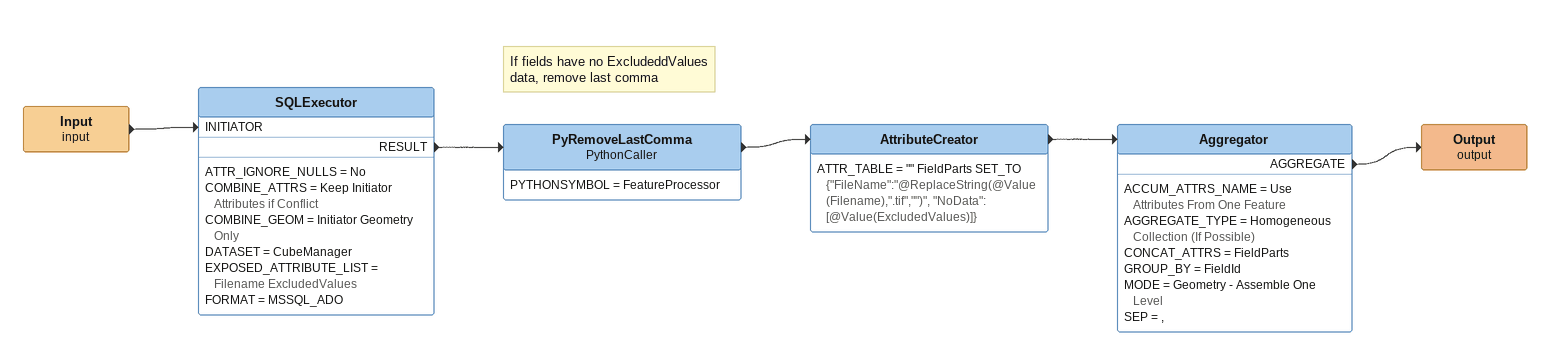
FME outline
Input (input)
    -> SQLExecutor [INITIATOR]
SQLExecutor
    ATTR_IGNORE_NULLS = No
    COMBINE_ATTRS = Keep Initiator Attributes if Conflict
    COMBINE_GEOM = Initiator Geometry Only
    DATASET = CubeManager
    EXPOSED_ATTRIBUTE_LIST = Filename ExcludedValues
    FORMAT = MSSQL_ADO
    RESULT -> PyRemoveLastComma
Note: If fields have no ExcludeddValues data, remove last comma
PyRemoveLastComma: PythonCaller
    PYTHONSYMBOL = FeatureProcessor
    -> AttributeCreator
AttributeCreator
    ATTR_TABLE = "" FieldParts SET_TO {"FileName":"@ReplaceString(@Value(Filename),".tif","")", "NoData": [@Value(ExcludedValues)]}
    -> Aggregator
Aggregator
    ACCUM_ATTRS_NAME = Use Attributes From One Feature
    AGGREGATE_TYPE = Homogeneous Collection (If Possible)
    CONCAT_ATTRS = FieldParts
    GROUP_BY = FieldId
    MODE = Geometry - Assemble One Level
    SEP = ,
    AGGREGATE -> Output (output)
Output (output)
